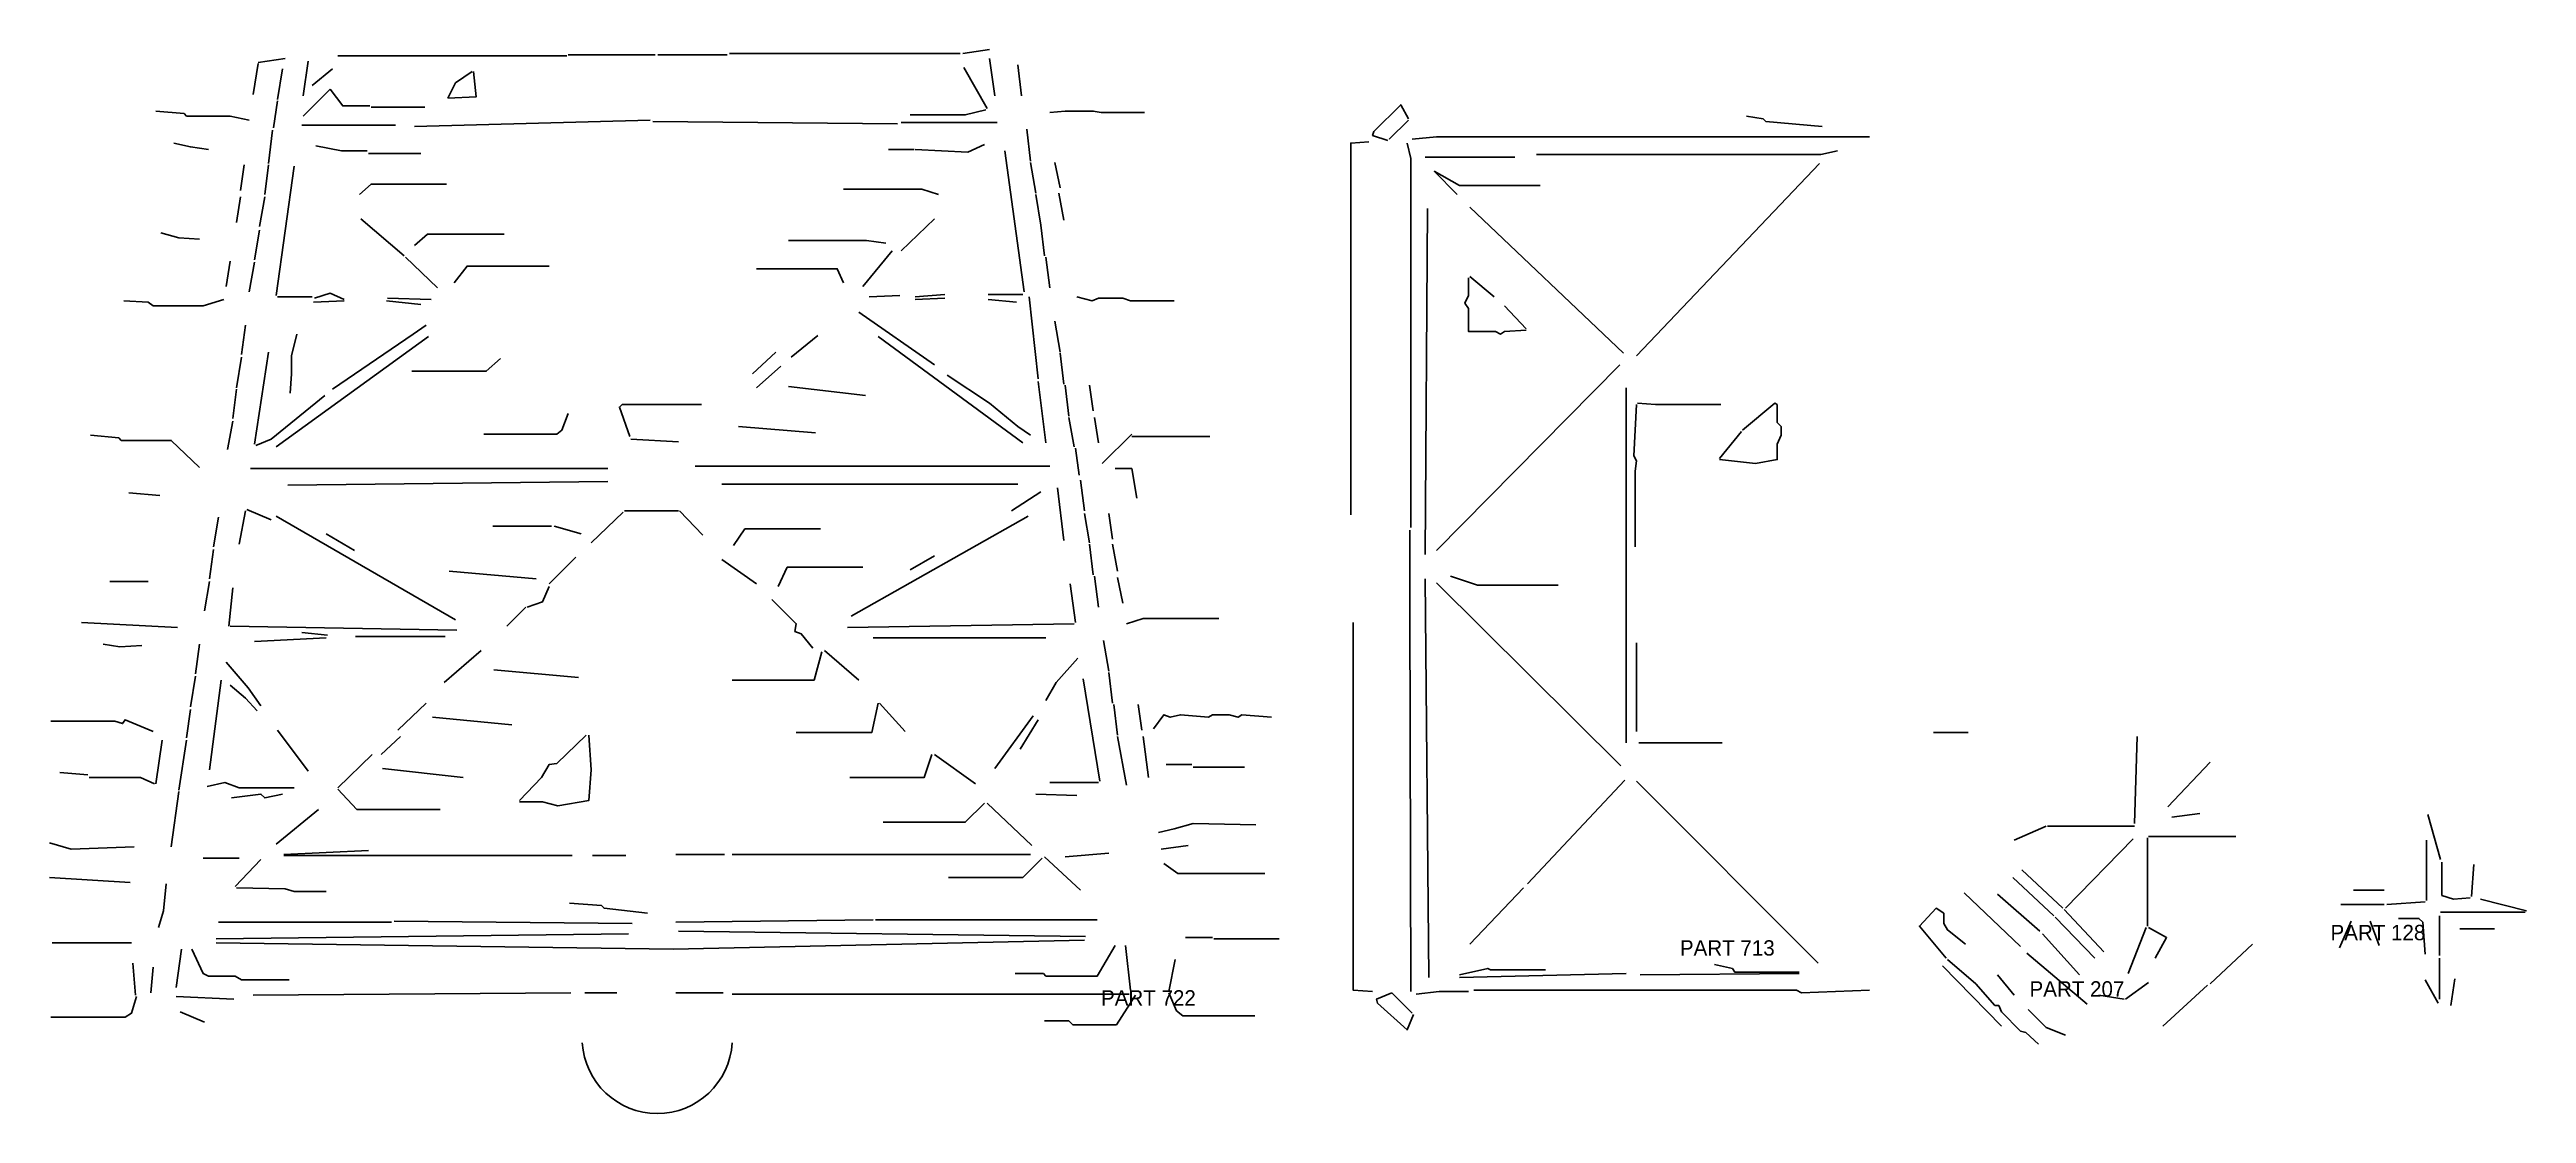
# Model space of a CAD drawing. Header units: millimetres. Extents: x 0 to 1934, y -52 to 778.
import ezdxf

# ---------------------------------------------------------------- set-up
doc = ezdxf.new("R2010")
doc.units = ezdxf.units.MM
for name, color, linetype in [('PANEL_00', 7, 'Continuous'), ('PANEL_00_LBL', 3, 'Continuous'), ('PANEL_01', 7, 'Continuous'), ('PANEL_01_LBL', 3, 'Continuous'), ('PANEL_02', 7, 'Continuous'), ('PANEL_02_LBL', 3, 'Continuous'), ('PANEL_03', 7, 'Continuous'), ('PANEL_03_LBL', 3, 'Continuous')]:
    doc.layers.add(name, color=color, linetype=linetype)

msp = doc.modelspace()

# ---------------------------------------------------------------- linework, layer by layer
at = {"layer": 'PANEL_00'}
for points in [[(405, 774), (473, 774)], [(475, 774), (529, 774)], [(711, 775), (531, 775)], [(734, 778), (713, 775)], [(159, 743), (163, 767)], [(184, 771), (163, 768)], [(178, 739), (182, 763)], [(202, 769), (198, 742)], [(221, 763), (205, 750)], [(225, 773), (404, 773)], [(331, 761), (333, 741), (311, 740)], [(330, 761), (317, 752), (311, 740)], [(732, 732), (714, 764)], [(734, 771), (738, 742)], [(759, 742), (756, 766)], [(178, 738), (175, 717)], [(219, 747), (198, 726)], [(250, 734), (229, 734), (219, 747)], [(83, 730), (105, 728), (107, 726), (141, 726), (156, 723)], [(197, 719), (270, 719)], [(251, 733), (293, 733)], [(285, 718), (469, 723)], [(471, 722), (662, 720)], [(740, 721), (665, 721)], [(731, 731), (715, 727), (672, 727)], [(766, 691), (763, 716)], [(855, 729), (821, 729), (815, 730), (793, 730), (781, 729)], [(97, 705), (110, 702), (124, 700)], [(174, 715), (171, 689)], [(228, 699), (208, 703)], [(228, 699), (248, 699)], [(290, 697), (249, 697)], [(675, 700), (655, 700)], [(676, 700), (717, 698), (730, 704)], [(761, 589), (746, 699)], [(149, 668), (152, 688)], [(168, 665), (171, 688)], [(191, 687), (177, 586)], [(766, 690), (770, 666)], [(785, 690), (789, 670)], [(149, 663), (146, 643)], [(164, 640), (168, 663)], [(310, 673), (251, 673), (242, 665)], [(694, 665), (681, 669), (620, 669)], [(774, 641), (770, 665)], [(792, 645), (788, 666)], [(243, 646), (277, 617)], [(665, 621), (691, 646)], [(777, 617), (774, 641)], [(87, 635), (101, 631), (117, 630)], [(160, 614), (164, 637)], [(355, 634), (295, 634), (285, 625)], [(577, 629), (638, 629), (653, 627)], [(635, 593), (658, 621)], [(138, 593), (141, 613)], [(156, 589), (160, 612)], [(278, 616), (303, 592)], [(316, 596), (326, 609), (390, 609)], [(552, 607), (615, 607), (620, 596)], [(781, 592), (778, 616)], [(58, 582), (77, 581), (81, 578), (120, 578), (136, 583)], [(178, 585), (205, 585)], [(230, 582), (206, 581)], [(207, 584), (219, 588), (230, 583)], [(263, 582), (290, 579)], [(298, 583), (264, 584)], [(664, 586), (640, 585)], [(676, 585), (699, 587)], [(699, 584), (676, 583)], [(733, 587), (760, 587)], [(755, 581), (733, 583)], [(772, 521), (765, 585)], [(878, 582), (844, 582), (838, 584), (819, 584), (814, 582), (802, 585)], [(153, 563), (150, 540)], [(294, 563), (284, 556), (221, 513)], [(691, 532), (632, 573)], [(789, 542), (785, 566)], [(160, 470), (171, 542)], [(177, 468), (296, 554)], [(188, 510), (189, 525), (189, 539), (193, 556)], [(567, 542), (549, 525)], [(579, 538), (600, 555)], [(760, 471), (647, 554)], [(146, 514), (150, 538)], [(352, 537), (341, 527), (283, 527)], [(571, 531), (552, 514)], [(766, 477), (756, 484), (734, 502), (701, 524)], [(792, 517), (789, 541)], [(143, 490), (146, 513)], [(161, 469), (173, 474), (215, 508)], [(637, 508), (577, 515)], [(772, 519), (778, 471)], [(793, 516), (796, 492)], [(812, 516), (815, 496)], [(139, 466), (143, 488)], [(405, 494), (400, 481), (396, 478), (339, 478)], [(509, 501), (447, 501), (445, 499), (453, 476)], [(598, 479), (538, 484)], [(800, 468), (796, 491)], [(819, 471), (816, 491)], [(117, 452), (95, 473), (56, 473), (54, 475), (32, 477)], [(491, 472), (454, 474)], [(801, 467), (804, 446)], [(822, 455), (845, 478)], [(906, 476), (845, 476)], [(436, 451), (157, 451)], [(781, 453), (504, 453)], [(849, 428), (845, 451), (832, 451)], [(62, 432), (86, 430)], [(436, 441), (186, 438)], [(525, 439), (756, 439)], [(751, 418), (774, 433)], [(787, 436), (792, 395)], [(808, 418), (805, 442)], [(132, 413), (128, 390)], [(153, 418), (148, 392)], [(154, 419), (173, 411)], [(177, 414), (317, 333)], [(423, 393), (448, 417)], [(449, 418), (491, 418)], [(492, 418), (510, 399)], [(626, 336), (764, 414)], [(808, 416), (812, 393)], [(830, 396), (827, 416)], [(128, 388), (125, 365)], [(216, 400), (238, 387)], [(346, 406), (392, 406)], [(394, 406), (415, 400)], [(534, 391), (543, 404), (602, 404)], [(812, 392), (815, 368)], [(834, 371), (830, 392)], [(312, 371), (380, 365)], [(411, 382), (390, 361)], [(552, 361), (525, 380)], [(635, 374), (576, 374), (569, 359)], [(691, 383), (672, 372)], [(77, 363), (47, 363)], [(125, 363), (121, 340)], [(143, 358), (140, 328)], [(373, 343), (385, 347), (390, 359)], [(596, 311), (587, 322), (582, 324), (583, 330), (564, 349)], [(797, 361), (801, 331)], [(816, 367), (819, 343)], [(834, 366), (838, 346)], [(25, 331), (100, 327)], [(372, 343), (357, 328)], [(800, 330), (623, 327)], [(913, 334), (854, 334), (841, 330)], [(72, 313), (55, 312), (42, 314)], [(117, 314), (114, 291)], [(318, 325), (141, 328)], [(160, 316), (216, 319)], [(217, 321), (197, 323)], [(239, 320), (309, 320)], [(643, 319), (778, 319)], [(827, 293), (823, 317)], [(138, 300), (155, 280), (165, 266)], [(308, 284), (337, 309)], [(413, 288), (347, 294)], [(603, 308), (597, 286), (533, 286)], [(605, 309), (632, 286)], [(778, 270), (786, 284), (803, 303)], [(830, 268), (827, 292)], [(114, 289), (110, 265)], [(125, 216), (134, 286)], [(162, 262), (153, 272), (141, 282)], [(820, 207), (807, 287)], [(81, 246), (59, 255), (57, 252), (51, 254), (1, 254)], [(107, 241), (110, 263)], [(272, 247), (294, 268)], [(361, 251), (299, 257)], [(647, 268), (642, 245), (583, 245)], [(648, 268), (668, 246)], [(738, 217), (768, 258)], [(772, 255), (758, 232)], [(834, 243), (831, 267)], [(850, 267), (853, 247)], [(954, 257), (931, 259), (928, 257), (921, 259), (908, 259), (905, 257), (883, 259), (875, 257), (870, 259), (862, 248)], [(83, 205), (88, 239)], [(107, 239), (101, 200)], [(202, 215), (178, 247)], [(274, 242), (259, 228)], [(367, 192), (384, 210), (390, 220), (396, 221), (419, 243)], [(423, 216), (421, 243)], [(841, 204), (834, 242)], [(858, 210), (854, 242)], [(30, 212), (8, 214)], [(225, 202), (252, 228)], [(260, 217), (323, 210)], [(423, 216), (421, 192), (397, 188)], [(625, 210), (683, 210), (689, 228)], [(691, 228), (723, 205)], [(892, 220), (872, 220)], [(933, 218), (893, 218)], [(82, 205), (71, 210), (31, 210)], [(101, 199), (95, 156)], [(123, 203), (137, 206), (148, 202), (191, 202)], [(182, 197), (168, 194), (165, 197), (142, 194)], [(225, 201), (240, 185), (305, 185)], [(770, 197), (802, 196)], [(819, 206), (781, 206)], [(177, 158), (210, 185)], [(367, 191), (385, 191), (397, 188)], [(651, 175), (715, 175), (730, 190)], [(732, 190), (767, 157)], [(0, 159), (17, 154), (66, 156)], [(866, 167), (878, 170), (893, 174)], [(889, 157), (868, 154)], [(942, 173), (893, 174)], [(148, 147), (120, 147)], [(165, 146), (145, 125)], [(249, 153), (183, 150)], [(183, 149), (408, 149)], [(424, 149), (450, 149)], [(527, 150), (489, 150)], [(766, 150), (533, 150)], [(702, 132), (760, 132), (775, 147)], [(805, 122), (777, 148)], [(793, 148), (827, 151)], [(949, 135), (881, 135), (870, 143)], [(63, 128), (0, 132)], [(85, 93), (89, 106), (91, 127)], [(216, 121), (191, 121), (184, 123), (146, 124)], [(132, 97), (267, 97)], [(455, 96), (269, 98)], [(467, 104), (433, 108), (431, 110), (406, 112)], [(643, 99), (489, 97)], [(645, 99), (818, 99)], [(2, 81), (64, 81)], [(452, 88), (130, 84)], [(487, 76), (130, 81)], [(487, 76), (808, 83)], [(809, 86), (491, 90)], [(754, 57), (776, 57), (778, 55), (818, 55), (832, 79)], [(840, 79), (844, 44)], [(908, 85), (887, 85)], [(909, 84), (960, 84)], [(65, 65), (67, 40)], [(81, 62), (79, 42)], [(103, 76), (99, 46)], [(111, 76), (120, 57), (124, 55), (145, 55), (150, 52), (187, 52)], [(879, 68), (874, 43)], [(68, 39), (64, 26), (59, 23), (1, 23)], [(144, 37), (99, 39)], [(407, 42), (159, 40)], [(443, 42), (418, 42)], [(489, 42), (526, 42)], [(533, 41), (843, 41)], [(777, 20), (796, 20), (799, 17), (833, 17), (848, 40)], [(874, 42), (880, 28), (885, 24), (941, 24)], [(121, 19), (102, 27)]]:
    msp.add_lwpolyline(points, dxfattribs=at)
msp.add_arc((474.5, 6.4), 58.6, 183.3725, 356.6275, dxfattribs=at)
at = {"layer": 'PANEL_01'}
for points in [[(1061, 724), (1055, 735), (1034, 714), (1033, 711), (1045, 707)], [(1061, 723), (1046, 708)], [(1384, 718), (1340, 722), (1338, 724), (1325, 726)], [(1030, 706), (1016, 705), (1016, 415)], [(1063, 405), (1063, 693), (1060, 705)], [(1421, 710), (1083, 710), (1064, 708)], [(1396, 699), (1383, 696), (1161, 696)], [(1144, 694), (1074, 694)], [(1099, 665), (1081, 683)], [(1164, 672), (1101, 672), (1081, 683)], [(1382, 689), (1239, 539)], [(1076, 654), (1074, 384)], [(1109, 655), (1229, 541)], [(1108, 600), (1108, 586), (1105, 580), (1108, 576), (1108, 558), (1129, 558), (1133, 556), (1136, 558), (1153, 559)], [(1109, 601), (1128, 585)], [(1136, 578), (1153, 560)], [(1083, 387), (1226, 532)], [(1231, 514), (1231, 237)], [(1238, 390), (1238, 449), (1239, 457), (1237, 461), (1239, 501)], [(1305, 501), (1254, 501), (1240, 502)], [(1332, 455), (1349, 458), (1349, 470), (1352, 477), (1352, 484), (1349, 487), (1349, 501), (1347, 502), (1322, 481)], [(1321, 480), (1304, 459)], [(1332, 455), (1304, 458)], [(1062, 344), (1062, 403)], [(1077, 54), (1074, 365)], [(1227, 219), (1083, 362)], [(1178, 360), (1115, 360), (1094, 367)], [(1018, 331), (1018, 44), (1033, 43)], [(1063, 43), (1062, 344)], [(1239, 246), (1239, 315)], [(1241, 237), (1306, 237)], [(1230, 208), (1154, 127)], [(1239, 207), (1381, 65)], [(1151, 124), (1109, 80)], [(1168, 60), (1125, 60), (1123, 61), (1101, 56)], [(1366, 58), (1316, 58), (1314, 61), (1300, 64)], [(1065, 25), (1060, 13), (1037, 34), (1036, 37), (1048, 42)], [(1048, 42), (1064, 26)], [(1067, 41), (1085, 43), (1108, 43)], [(1231, 57), (1101, 54)], [(1421, 44), (1368, 42), (1364, 44), (1112, 44)], [(1242, 56), (1366, 57)]]:
    msp.add_lwpolyline(points, dxfattribs=at)
at = {"layer": 'PANEL_02'}
for points in [[(1498, 245), (1471, 245)], [(1630, 242), (1628, 174)], [(1654, 187), (1687, 222)], [(1679, 182), (1657, 179)], [(1559, 172), (1534, 161)], [(1560, 172), (1628, 172)], [(1574, 108), (1627, 162)], [(1638, 94), (1638, 163)], [(1639, 164), (1707, 164)], [(1572, 108), (1540, 138)], [(1495, 120), (1539, 78)], [(1521, 119), (1554, 90)], [(1533, 132), (1565, 102)], [(1481, 69), (1460, 94), (1473, 108), (1479, 104), (1479, 96), (1482, 91), (1496, 80)], [(1566, 101), (1597, 69)], [(1604, 74), (1573, 107)], [(1585, 56), (1556, 88)], [(1637, 93), (1623, 57)], [(1639, 93), (1653, 85), (1644, 69)], [(1720, 80), (1687, 49)], [(1478, 63), (1524, 16)], [(1482, 68), (1504, 49), (1519, 32), (1522, 32), (1524, 27), (1539, 12), (1543, 11), (1553, 2)], [(1591, 33), (1544, 73)], [(1534, 40), (1521, 56)], [(1600, 40), (1620, 37)], [(1621, 37), (1639, 50)], [(1650, 16), (1685, 48)], [(1574, 9), (1559, 15), (1545, 29)]]:
    msp.add_lwpolyline(points, dxfattribs=at)
at = {"layer": 'PANEL_03'}
for points in [[(1857, 181), (1867, 146)], [(1856, 114), (1856, 161)], [(1868, 144), (1868, 118), (1877, 115), (1890, 116)], [(1893, 142), (1891, 117)], [(1823, 122), (1799, 122)], [(1788, 77), (1797, 98)], [(1823, 111), (1789, 111)], [(1819, 79), (1812, 98)], [(1825, 111), (1855, 113)], [(1855, 72), (1853, 97), (1850, 100), (1834, 100)], [(1866, 102), (1866, 71)], [(1933, 105), (1867, 105)], [(1898, 115), (1934, 106)], [(1882, 92), (1909, 92)], [(1866, 69), (1866, 37)], [(1865, 34), (1855, 52)], [(1875, 32), (1878, 53)]]:
    msp.add_lwpolyline(points, dxfattribs=at)

# ---------------------------------------------------------------- texts
at = {"layer": 'PANEL_00_LBL'}
msp.add_text('PART 722', height=12, dxfattribs=at).set_placement((821, 32))
at = {"layer": 'PANEL_01_LBL'}
msp.add_text('PART 713', height=12, dxfattribs=at).set_placement((1273, 71))
at = {"layer": 'PANEL_02_LBL'}
msp.add_text('PART 207', height=12, dxfattribs=at).set_placement((1546, 39))
at = {"layer": 'PANEL_03_LBL'}
msp.add_text('PART 128', height=12, dxfattribs=at).set_placement((1781, 83))

doc.saveas('drawing.dxf')
